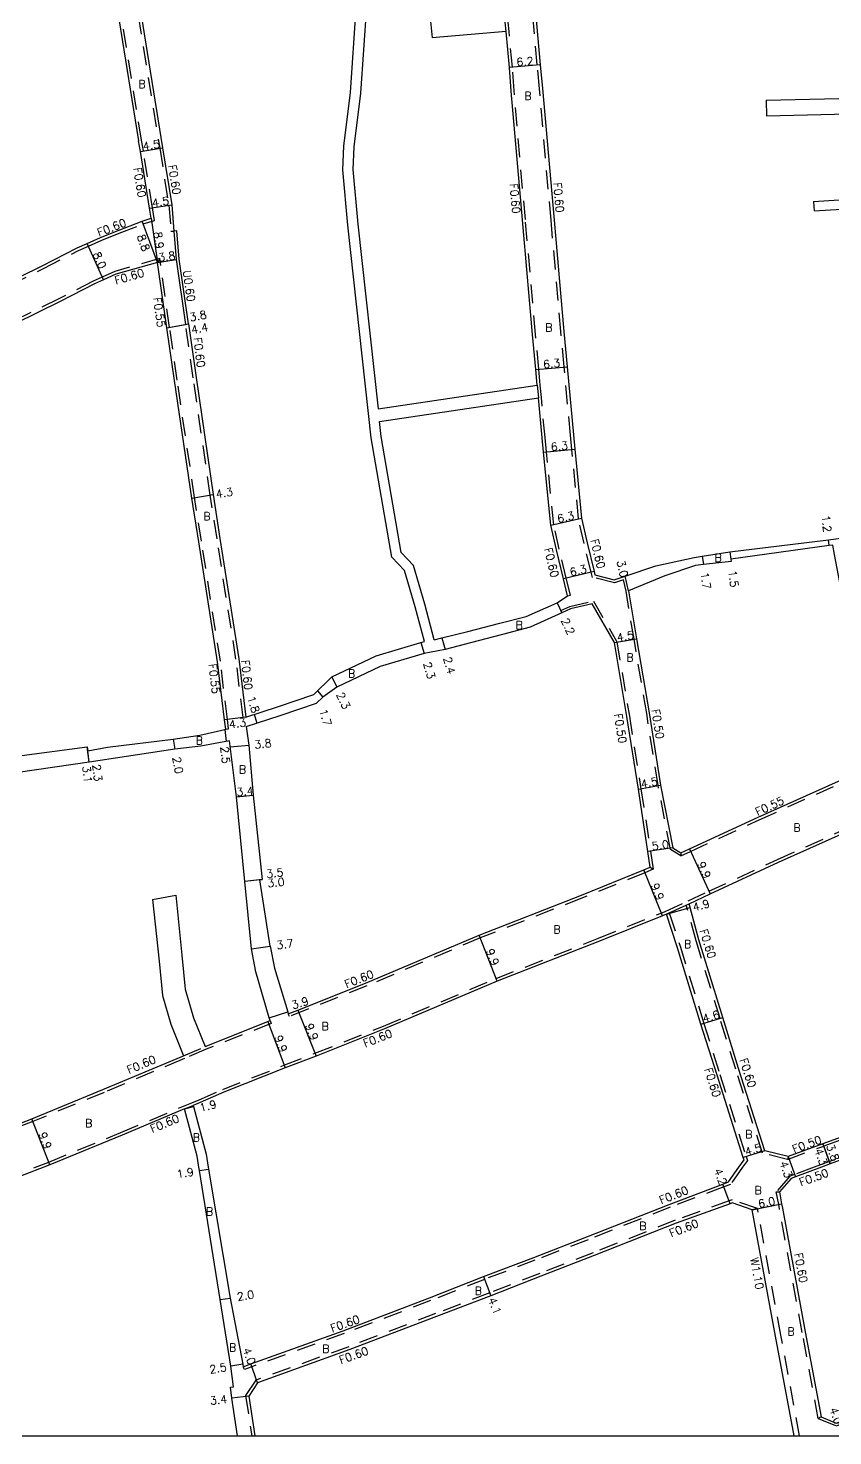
# Model space of a CAD drawing. Header units: metres. Extents: x -2400 to -1599, y -109200 to -108600.
# Drawn here: x -2118 to -1957.2, y -109200 to -108918.7 of the extents above; entities that cross this region are included whole.
import ezdxf

# ---------------------------------------------------------------- set-up
doc = ezdxf.new("R2010")
doc.units = ezdxf.units.M
doc.header["$LTSCALE"] = 2.5
doc.linetypes.add('22320', pattern=[2.5, 1.5, -1])
doc.linetypes.add('51070', pattern=[2.5, 1.5, -1])
for name, color, linetype in [('2101000', 7, 'Continuous'), ('2102000', 4, 'Continuous'), ('2102001', 191, 'Continuous'), ('2231000', 4, 'Continuous'), ('2232000', 120, '22320'), ('5107000', 4, '51070'), ('9201100', 215, 'Continuous'), ('9201500', 222, 'Continuous'), ('9202100', 82, 'Continuous'), ('9203500', 155, 'Continuous'), ('999', 7, 'Continuous')]:
    doc.layers.add(name, color=color, linetype=linetype)
doc.styles.add('Dm_Anotation', font='txt.shx', dxfattribs={"bigfont": 'pscdm.shx'})

msp = doc.modelspace()

# ---------------------------------------------------------------- linework, layer by layer
at = {"layer": '2101000'}
for points in [[(-2152.35, -108983.11), (-2154.66, -108978.47), (-2162.58, -108962.25), (-2170.86, -108945.63), (-2177.67, -108931.56), (-2178.52, -108929.79), (-2178.73, -108928.81), (-2180.49, -108919.61), (-2185, -108896.77), (-2185.27, -108895.41), (-2181.96, -108894.75), (-2144.16, -108887.31), (-2140.11, -108886.51), (-2109.64, -108880.31), (-2106.22, -108879.64), (-2103.59, -108893.59), (-2100.46, -108912.92), (-2099.84, -108916.76), (-2095.9, -108941.15)], [(-2017.4, -108906.42), (-2015.65, -108925.95), (-2015.22, -108930.74), (-2012.91, -108957), (-2010.94, -108979.26), (-2010.29, -108986.31), (-2009.03, -108999.94), (-2008.75, -109002.79), (-2007.43, -109016.59), (-2006.31, -109021.49), (-2004.92, -109027.22), (-2004.75, -109027.92), (-2000.87, -109028.88), (-1998.71, -109028.18), (-1992.58, -109026.1), (-1984.92, -109024.42), (-1983.29, -109024.16), (-1977.8, -109023.33), (-1958.1, -109020.89), (-1952.21, -109020.15)], [(-2095.5, -108915.39), (-2095.39, -108916.06), (-2091.11, -108942.56), (-2089.27, -108953.93), (-2088.85, -108959.2), (-2088.39, -108964.92), (-2086.53, -108977.85), (-2085.95, -108977.73), (-2084.4, -108988.47), (-2081.02, -109011.89), (-2079.65, -109020.62), (-2075.87, -109044.68), (-2074.46, -109056.33)], [(-2016.27, -108990.03), (-2016.56, -108986.89), (-2017.21, -108979.91), (-2019.24, -108956.96), (-2021.5, -108931.24), (-2021.82, -108926.5), (-2022.5, -108919.35)], [(-2152.35, -108983.11), (-2151.46, -108983.32), (-2150.41, -108983.57), (-2133.22, -108975.03), (-2115.16, -108966.13), (-2108.18, -108962.54), (-2106.19, -108961.66), (-2103.51, -108960.46), (-2099.99, -108959.09), (-2095.21, -108957.21), (-2093.43, -108956.65), (-2093.72, -108954.65), (-2095.55, -108943.28)], [(-2095.55, -108943.28), (-2095.9, -108941.15)], [(-2120.26, -109064.16), (-2106.17, -109062.27), (-2106.07, -109063.07), (-2102.13, -109062.39), (-2089, -109060.78), (-2083.71, -109059.98), (-2078.69, -109058.8), (-2078.46, -109058.76), (-2078.72, -109056.92), (-2080.12, -109045.28), (-2083.89, -109021.29), (-2085.27, -109012.56), (-2088.75, -108989.09), (-2090.27, -108978.55), (-2092.15, -108965.46), (-2100.44, -108967.85), (-2102.93, -108968.96), (-2104.72, -108969.76), (-2111.58, -108973.28), (-2129.61, -108982.17)], [(-2036.83, -109040.89), (-2035.31, -109040.5), (-2030.16, -109039.25), (-2023.73, -109037.6), (-2018.47, -109036.22), (-2012.27, -109033.49), (-2010.23, -109032.09), (-2011.05, -109028.7), (-2012.44, -109022.94), (-2013.57, -109017.99), (-2015.02, -109003.41), (-2015.31, -109000.51), (-2016.04, -108992.53)], [(-1949.98, -109066.4), (-1950.19, -109065.05), (-1952.04, -109050.94), (-1953.51, -109043.64), (-1954.73, -109036.63), (-1955.83, -109029.47), (-1956.85, -109023.85), (-1957.19, -109021.97), (-1957.97, -109022.06), (-1977.6, -109024.78), (-1977.55, -109025.26), (-1983.06, -109025.85), (-1984.62, -109026.03), (-1990.75, -109028.11), (-1998.04, -109031.1), (-1996.41, -109040.72), (-1993.91, -109055.52), (-1991.62, -109069.93), (-1989.19, -109082.5), (-1987.57, -109083.49), (-1985.86, -109082.7), (-1972.13, -109076.36), (-1950.28, -109066.54), (-1949.98, -109066.4)], [(-2069.65, -109102.16), (-2068.79, -109106.54), (-2066.12, -109115.28), (-2066, -109115.65), (-2064.11, -109114.9), (-2050.57, -109109.51), (-2027.87, -109099.93), (-2007.44, -109091.92), (-1994.97, -109086.89), (-1993.68, -109086.35), (-1994.14, -109083.2), (-1996.04, -109070.77), (-1998.35, -109056.23), (-2000.85, -109041.47), (-2005.26, -109033.74), (-2009.6, -109034.68), (-2011.36, -109035.49), (-2017.65, -109038.39), (-2023.18, -109039.84), (-2029.6, -109041.48), (-2034.68, -109042.82), (-2038.84, -109043.64), (-2047.63, -109046.24), (-2056.28, -109050.37), (-2059.1, -109052.39)], [(-2060.91, -109051.85), (-2057.28, -109048.3), (-2048.46, -109044.09), (-2039.5, -109041.41), (-2038.82, -109041.21)], [(-2074.46, -109056.33), (-2068.18, -109054.3), (-2060.91, -109051.85)], [(-2074.4, -109058.2), (-2067.62, -109056.01), (-2060.34, -109053.56), (-2059.1, -109052.39)], [(-2074.4, -109058.2), (-2073.87, -109061.94), (-2072.99, -109071.93), (-2071.21, -109088.81)], [(-2077.74, -109061.12), (-2083.5, -109062.15), (-2088.67, -109062.78), (-2105.81, -109065.35), (-2119.95, -109067.39), (-2125.96, -109068.58), (-2135.16, -109070.63), (-2135, -109071.41), (-2134.88, -109072), (-2139.25, -109073.14), (-2140.1, -109073.38), (-2151.22, -109076.37), (-2159.87, -109078.79), (-2161.44, -109079.36), (-2162.03, -109079.59), (-2170.67, -109084.09), (-2178.9, -109088.36)], [(-2074.66, -109089.19), (-2076.38, -109072.27), (-2077.74, -109061.12)], [(-1985.92, -109093.66), (-1981.71, -109091.69), (-1968.03, -109085.37), (-1946.18, -109075.55)], [(-2069.65, -109102.16), (-2071.67, -109088.9), (-2071.21, -109088.81)], [(-1990.44, -109095.73), (-1991.26, -109096.06), (-2003.8, -109101.12), (-2024.26, -109109.15), (-2046.76, -109118.65), (-2060.45, -109124.1), (-2066.65, -109126.48), (-2078.85, -109131.34), (-2083.59, -109133.36), (-2084.98, -109133.95), (-2084.92, -109134.2), (-2082.43, -109143.69), (-2082, -109146.3)], [(-1975.97, -109146.31), (-1974.94, -109144.85), (-1975.1, -109144.37), (-1980.33, -109127.94), (-1983.58, -109117.75), (-1988.3, -109102.28), (-1990.44, -109095.73)], [(-1946.07, -109137.36), (-1959.02, -109142.08), (-1959.19, -109141.61), (-1966.16, -109144.19), (-1970.81, -109143.01), (-1976.05, -109126.56), (-1979.18, -109116.4), (-1983.95, -109100.88), (-1985.73, -109094.38), (-1985.92, -109093.66)], [(-2082.63, -109122.19), (-2070.11, -109117.2), (-2069.63, -109117.01), (-2069.8, -109116.44), (-2072.48, -109107.29), (-2073.33, -109102.66)], [(-2141.43, -109146.3), (-2126.03, -109140.05), (-2117.26, -109136.61), (-2103.03, -109130.8), (-2087.44, -109124.24), (-2086.94, -109124.03)], [(-2083.88, -109146.3), (-2084.24, -109144.08), (-2086.71, -109134.67), (-2099.22, -109139.93), (-2113.65, -109145.83), (-2114.87, -109146.3)], [(-1937.45, -109146.31), (-1938.35, -109141.22), (-1941.1, -109139.59), (-1944.75, -109140.92), (-1957.71, -109145.65), (-1959.49, -109146.31)], [(-2114.87, -109146.3), (-2122.42, -109149.26), (-2138.61, -109155.84), (-2140.79, -109156.73)], [(-2077.58, -109190.26), (-2076.94, -109190.19), (-2077.5, -109186.09), (-2079.61, -109172.77), (-2083.77, -109146.99), (-2083.88, -109146.3)], [(-2082, -109146.3), (-2081.94, -109146.69), (-2077.63, -109172.45), (-2075.08, -109185.7), (-2074.99, -109186.18), (-2073.48, -109185.62), (-2055.06, -109179), (-2037.8, -109172.4), (-2027.01, -109168.17), (-2016.94, -109164.34), (-2006.34, -109160.24), (-1989.92, -109153.75), (-1979.17, -109149.68), (-1978.06, -109149.26), (-1975.97, -109146.31)], [(-1959.49, -109146.31), (-1964.68, -109148.23), (-1965.53, -109148.54), (-1967.89, -109151.26), (-1967.43, -109153.65), (-1967.28, -109154.5), (-1962.72, -109179.21), (-1959.57, -109196.19), (-1956.53, -109197.47), (-1952.43, -109195.96), (-1936.43, -109189.85), (-1934.93, -109189.27)], [(-1964.96, -109200), (-1968.66, -109180.11), (-1973.31, -109154.83), (-1977.29, -109153.46), (-1977.69, -109153.61), (-1988.48, -109157.48), (-2004.87, -109163.96), (-2015.56, -109168.09), (-2025.52, -109171.99), (-2036.36, -109176.13), (-2053.68, -109182.76), (-2072.13, -109189.39)], [(-2076.15, -109200), (-2077.28, -109192.47), (-2077.58, -109190.26)], [(-2072.13, -109189.39), (-2073.91, -109192.05), (-2072.71, -109200)]]:
    msp.add_lwpolyline(points, dxfattribs=at)
at = {"layer": '2101000', "flags": 128}
msp.add_lwpolyline([(-2073.33, -109102.66), (-2074.66, -109089.19)], dxfattribs=at)
at = {"layer": '2102000'}
for points in [[(-1970.54, -108933.02), (-1953.09, -108932.63), (-1953.99, -108905.41), (-1956.83, -108874.09)], [(-2043.87, -108876.5), (-2043.08, -108888.4), (-2042.45, -108899.95), (-2042.53, -108903.78), (-2042.67, -108910.34), (-2042.79, -108913.71), (-2050.38, -108914.3), (-2051.59, -108931.66), (-2052.89, -108942.37), (-2053.09, -108946.93), (-2052.1, -108957.84), (-2048.05, -108994.75), (-2016.27, -108990.03)], [(-2038.82, -109041.21), (-2040.65, -109034.33), (-2042.78, -109027.06), (-2045.29, -109024.35), (-2049.43, -109000.54), (-2054.08, -108958.06), (-2055.09, -108946.98), (-2054.88, -108942.21), (-2053.58, -108931.48), (-2052.46, -108914.72), (-2064.54, -108914.58), (-2073.97, -108914.33), (-2081.37, -108914.55), (-2095.5, -108915.39)], [(-2022.5, -108919.35), (-2037.25, -108920.6)], [(-1960.93, -108955.14), (-1951.05, -108954.58), (-1947.88, -108954.39), (-1947.93, -108952.04), (-1948.48, -108944.19), (-1949.12, -108935.74), (-1949.02, -108935.74), (-1910.32, -108934.02)], [(-1961.09, -108953.32), (-1951.84, -108952.73), (-1950.3, -108951.17), (-1950.78, -108944.36), (-1951.42, -108935.79), (-1970.47, -108936.21)], [(-2036.83, -109040.89), (-2038.72, -109033.8), (-2040.99, -109026.04), (-2043.42, -109023.42), (-2047.45, -109000.26), (-2047.78, -108997.24), (-2016.04, -108992.53)], [(-2093.12, -109092.79), (-2091.81, -109105.15), (-2091.17, -109112), (-2089.5, -109117.71), (-2086.94, -109124.03)], [(-2088.45, -109091.97), (-2087.26, -109103.9), (-2086.62, -109110.75), (-2084.95, -109116.46), (-2082.63, -109122.19)]]:
    msp.add_lwpolyline(points, dxfattribs=at)
at = {"layer": '2102001'}
for points in [[(-2037.67, -108916.62), (-2037.25, -108920.6)], [(-1970.54, -108933.02), (-1970.47, -108936.21)], [(-1961.09, -108953.32), (-1960.93, -108955.14)], [(-2093.12, -109092.79), (-2088.45, -109091.97)]]:
    msp.add_lwpolyline(points, dxfattribs=at)
at = {"layer": '2231000'}
for points in [[(-2085.95, -108977.73), (-2087.79, -108964.85), (-2088.25, -108959.16), (-2088.85, -108959.2)], [(-1946.24, -109136.89), (-1959.19, -109141.61)]]:
    msp.add_lwpolyline(points, dxfattribs=at)
at = {"layer": '2232000'}
for points in [[(-1999.05, -109028.92), (-2000.85, -109029.5), (-2005.25, -109028.42), (-2005.51, -109027.36), (-2006.9, -109021.63), (-2008.02, -109016.68), (-2009.34, -109002.85), (-2009.63, -109000), (-2010.89, -108986.37), (-2011.54, -108979.31), (-2013.51, -108957.06), (-2015.82, -108930.8), (-2016.25, -108926), (-2017.99, -108906.47), (-2020.34, -108876.12), (-2020.43, -108874.97), (-2020.21, -108874.95), (-2016.55, -108874.63), (-1961.6, -108872.38), (-1957.94, -108872.32), (-1957.65, -108872.57), (-1956.43, -108873.64), (-1956.83, -108874.09)], [(-2022.5, -108919.35), (-2022.88, -108915.37)], [(-2010.23, -109032.09), (-2009.64, -109031.95), (-2010.46, -109028.56), (-2011.86, -109022.81), (-2012.97, -109017.89), (-2014.42, -109003.36), (-2014.71, -109000.45), (-2015.44, -108992.47), (-2015.68, -108989.98), (-2015.97, -108986.84), (-2016.61, -108979.85), (-2018.64, -108956.91), (-2020.9, -108931.2), (-2021.23, -108926.45), (-2021.9, -108919.29), (-2022.28, -108915.31)], [(-2158.46, -108988.04), (-2157.92, -108988.37), (-2157.49, -108986.49), (-2152.27, -108983.74), (-2150.33, -108984.2), (-2132.95, -108975.57), (-2114.89, -108966.67), (-2107.92, -108963.09), (-2105.95, -108962.21), (-2103.28, -108961.02), (-2099.78, -108959.65), (-2095.01, -108957.78), (-2092.76, -108957.07), (-2093.12, -108954.55), (-2094.96, -108943.19), (-2095.31, -108941.05), (-2099.25, -108916.66)], [(-2095.99, -108916.15), (-2091.7, -108942.66), (-2089.87, -108954), (-2089.45, -108959.25)], [(-2089.45, -108959.25), (-2088.85, -108959.2)], [(-2091.7, -108964.71), (-2100.64, -108967.29), (-2103.18, -108968.42), (-2104.98, -108969.22), (-2111.85, -108972.75), (-2129.88, -108981.63), (-2146.55, -108990.01), (-2147.2, -108990.36), (-2147.67, -108992.49), (-2152.92, -108995), (-2155.09, -108994.63), (-2170.59, -109002.38), (-2183.38, -109008.85), (-2189.55, -109011.8), (-2189.5, -109011.89), (-2189.29, -109012.35)], [(-2078.46, -109058.76), (-2077.92, -109058.68), (-2078.17, -109056.85), (-2079.58, -109045.2), (-2083.35, -109021.21), (-2084.72, -109012.47), (-2088.21, -108989.01), (-2089.72, -108978.47), (-2091.7, -108964.71)], [(-2075.05, -109056.41), (-2076.46, -109044.76), (-2080.24, -109020.72), (-2081.61, -109011.98), (-2084.99, -108988.55), (-2086.53, -108977.85)], [(-2016.27, -108990.03), (-2016.04, -108992.53)], [(-1998.04, -109031.1), (-1998.71, -109028.18)], [(-1987.55, -109084.09), (-1989.64, -109082.82), (-1992.11, -109070.01), (-1994.4, -109055.6), (-1996.91, -109040.8), (-1998.53, -109031.2), (-1999.05, -109028.92)], [(-2011.36, -109035.49), (-2011.56, -109035.04), (-2009.76, -109034.21), (-2005, -109033.17), (-2000.37, -109041.3), (-1997.86, -109056.15), (-1995.54, -109070.69), (-1993.64, -109083.13), (-1993.11, -109086.77)], [(-2074.46, -109056.33), (-2075.05, -109056.41)], [(-1987.55, -109084.09), (-1985.63, -109083.2), (-1971.9, -109076.86), (-1950.05, -109067.04), (-1949.76, -109066.91)], [(-2116.51, -109146.3), (-2113.88, -109145.27), (-2099.45, -109139.38), (-2086.94, -109134.12), (-2085.26, -109133.41), (-2083.83, -109132.81), (-2079.08, -109130.79), (-2066.87, -109125.92), (-2060.67, -109123.54), (-2046.99, -109118.09), (-2024.48, -109108.59), (-2004.02, -109100.56), (-1991.49, -109095.51), (-1990.68, -109095.18), (-1986.11, -109093.08), (-1981.96, -109091.15), (-1968.28, -109084.83), (-1946.43, -109075)], [(-1987.57, -109083.49), (-1987.55, -109084.09)], [(-1993.68, -109086.35), (-1993.11, -109086.77), (-1994.75, -109087.44), (-2007.22, -109092.48), (-2027.65, -109100.48), (-2050.34, -109110.06), (-2065.77, -109116.2), (-2066, -109115.65)], [(-1990.44, -109095.73), (-1989.89, -109095.48), (-1986.48, -109093.91), (-1985.92, -109093.66)], [(-1989.89, -109095.48), (-1987.72, -109102.1), (-1983, -109117.57), (-1979.76, -109127.76), (-1974.53, -109144.19), (-1974.28, -109144.96), (-1975.24, -109146.31)], [(-1966.16, -109144.19), (-1966.29, -109144.77), (-1971.28, -109143.51), (-1976.62, -109126.74), (-1979.75, -109116.57), (-1984.53, -109101.05), (-1986.31, -109094.54), (-1986.48, -109093.91)], [(-2069.63, -109117.01), (-2069.41, -109117.57), (-2082.39, -109122.74), (-2086.71, -109124.58), (-2087.2, -109124.79), (-2102.8, -109131.35), (-2117.04, -109137.17), (-2125.81, -109140.6), (-2139.83, -109146.3)], [(-2086.94, -109124.03), (-2082.63, -109122.19)], [(-2086.71, -109134.67), (-2085.54, -109134.18), (-2084.98, -109133.95)], [(-1936.94, -109146.31), (-1937.89, -109140.9), (-1941.05, -109139.04), (-1944.92, -109140.45), (-1957.88, -109145.18), (-1960.93, -109146.31)], [(-1966.29, -109144.77), (-1959.02, -109142.08), (-1959.19, -109141.61)], [(-2141.02, -109156.18), (-2122.65, -109148.71), (-2116.51, -109146.3)], [(-1975.24, -109146.31), (-1977.68, -109149.76), (-1978.96, -109150.24), (-1989.7, -109154.31), (-2006.12, -109160.8), (-2016.72, -109164.9), (-2026.8, -109168.73), (-2037.58, -109172.96), (-2054.85, -109179.56), (-2073.28, -109186.19), (-2074.78, -109186.74), (-2074.99, -109186.18)], [(-1960.93, -109146.31), (-1964.85, -109147.76), (-1965.82, -109148.11), (-1968.51, -109151.21)], [(-1959.57, -109196.19), (-1960.12, -109196.5), (-1963.31, -109179.32), (-1967.87, -109154.61), (-1968.02, -109153.76), (-1968.51, -109151.21), (-1967.89, -109151.26)], [(-1972.25, -109154.56), (-1977.3, -109152.83), (-1977.89, -109153.05), (-1988.69, -109156.92), (-2005.09, -109163.4), (-2015.77, -109167.53), (-2025.73, -109171.43), (-2036.58, -109175.57), (-2053.89, -109182.19), (-2072.52, -109188.89), (-2074.53, -109191.91), (-2073.32, -109200)], [(-1960.12, -109196.5), (-1956.54, -109198.01), (-1952.26, -109196.42), (-1936.25, -109190.31), (-1934.59, -109189.68), (-1932.17, -109185.72), (-1933.07, -109178.23)]]:
    msp.add_lwpolyline(points, dxfattribs=at)
at = {"layer": '2232000', "flags": 128}
msp.add_lwpolyline([(-2091.7, -108964.71), (-2092.15, -108965.46)], dxfattribs=at)
at = {"layer": '5107000'}
msp.add_lwpolyline([(-1963.85, -109200), (-1967.58, -109179.91), (-1972.25, -109154.56), (-1973.31, -109154.83)], dxfattribs=at)
at = {"layer": '9201100'}
for points in [[(-2015.65, -108925.95), (-2021.82, -108926.5)], [(-2095.55, -108943.28), (-2091.11, -108942.56)], [(-2093.72, -108954.65), (-2089.27, -108953.93)], [(-2092.15, -108965.46), (-2095.21, -108957.21)], [(-2093.43, -108956.65), (-2092.15, -108965.46)], [(-2102.93, -108968.96), (-2106.19, -108961.66)], [(-2092.15, -108965.46), (-2088.39, -108964.92)], [(-2090.27, -108978.55), (-2085.95, -108977.73)], [(-2090.27, -108978.55), (-2086.53, -108977.85)], [(-2016.56, -108986.89), (-2010.29, -108986.31)], [(-2015.02, -109003.41), (-2008.75, -109002.79)], [(-2085.27, -109012.56), (-2081.02, -109011.89)], [(-2013.57, -109017.99), (-2007.43, -109016.59)], [(-1957.97, -109022.06), (-1958.1, -109020.89)], [(-1983.29, -109024.16), (-1983.06, -109025.85)], [(-1977.8, -109023.33), (-1977.6, -109024.78)], [(-2004.92, -109027.22), (-2011.05, -109028.7)], [(-1998.04, -109031.1), (-1998.71, -109028.18)], [(-2012.27, -109033.49), (-2011.36, -109035.49)], [(-2039.5, -109041.41), (-2038.84, -109043.64)], [(-2035.31, -109040.5), (-2034.68, -109042.82)], [(-2000.85, -109041.47), (-1996.41, -109040.72)], [(-2057.28, -109048.3), (-2056.28, -109050.37)], [(-2060.15, -109051.11), (-2059.1, -109052.39)], [(-2074.46, -109056.33), (-2078.72, -109056.92)], [(-2078.69, -109058.8), (-2078.44, -109061.25)], [(-2089, -109060.78), (-2088.67, -109062.78)], [(-2077.6, -109062.32), (-2073.87, -109061.94)], [(-2105.81, -109065.35), (-2106.17, -109062.27)], [(-2105.81, -109065.35), (-2106.07, -109063.07)], [(-1996.04, -109070.77), (-1991.62, -109069.93)], [(-2076.38, -109072.27), (-2072.99, -109071.93)], [(-1989.19, -109082.5), (-1994.14, -109083.2)], [(-1985.86, -109082.7), (-1981.71, -109091.69)], [(-1991.26, -109096.06), (-1994.97, -109086.89)], [(-2071.21, -109088.81), (-2074.66, -109089.19)], [(-1990.44, -109095.73), (-1985.73, -109094.38)], [(-2024.26, -109109.15), (-2027.87, -109099.93)], [(-2073.33, -109102.66), (-2069.65, -109102.16)], [(-2069.8, -109116.44), (-2066.12, -109115.28)], [(-2064.11, -109114.9), (-2060.45, -109124.1)], [(-2070.11, -109117.2), (-2066.65, -109126.48)], [(-1983.58, -109117.75), (-1979.18, -109116.4)], [(-2086.71, -109134.67), (-2084.92, -109134.2)], [(-2113.65, -109145.83), (-2117.26, -109136.61)], [(-1970.81, -109143.01), (-1975.1, -109144.37)], [(-1959.19, -109141.61), (-1957.71, -109145.65)], [(-1957.71, -109145.65), (-1959.02, -109142.08)], [(-1966.16, -109144.19), (-1964.68, -109148.23)], [(-2083.77, -109146.99), (-2081.94, -109146.69)], [(-1977.69, -109153.61), (-1979.17, -109149.68)], [(-1973.31, -109154.83), (-1967.43, -109153.65)], [(-2027.01, -109168.17), (-2025.52, -109171.99)], [(-2079.61, -109172.77), (-2077.63, -109172.45)], [(-2075.08, -109185.7), (-2077.5, -109186.09)], [(-2072.13, -109189.39), (-2073.48, -109185.62)], [(-2073.91, -109192.05), (-2077.28, -109192.47)]]:
    msp.add_lwpolyline(points, dxfattribs=at)
at = {"layer": '9201100', "flags": 128}
for points in [[(-2072.85, -109055.81), (-2072.29, -109057.52)], [(-2071.67, -109088.9), (-2074.66, -109089.19)]]:
    msp.add_lwpolyline(points, dxfattribs=at)
at = {"layer": '999'}
msp.add_lwpolyline([(-2400, -109200), (-1600, -109200), (-1600, -108600), (-2400, -108600)], close=True, dxfattribs=at)

# ---------------------------------------------------------------- texts
at = {"layer": '9201500', "style": 'Dm_Anotation'}
for s, rotation, p in [('6.2', 5.1164, (-2020.34, -108926.27)), ('4.5', 9.1776, (-2094.93, -108943.08)), ('4.5', 9.1751, (-2093.09, -108954.44)), ('8.8', 290.3748, (-2096.28, -108960.22)), ('8.9', 278.2561, (-2092.92, -108959.46)), ('8.0', 294.0159, (-2105.12, -108963.81)), ('3.8', 8.1706, (-2091.87, -108965.32)), ('3.8', 10.677, (-2085.58, -108977.26)), ('4.4', 10.677, (-2085.25, -108979.76)), ('6.3', 5.2796, (-2015.03, -108986.65)), ('6.3', 5.6726, (-2013.48, -109003.16)), ('4.3', 8.9364, (-2080.35, -109012.59)), ('6.3', 12.8331, (-2012.08, -109017.54)), ('1.2', 276.4305, (-1959.44, -109016.09)), ('3.0', 282.8921, (-2000.4, -109025.21)), ('6.3', 13.617, (-2009.56, -109028.24)), ('1.7', 277.8623, (-1983.64, -109027.49)), ('1.5', 277.803, (-1978.09, -109027.11)), ('2.2', 294.6905, (-2011.54, -109037.01)), ('4.5', 9.6088, (-2000.23, -109041.27)), ('2.4', 285.2128, (-2035.03, -109044.57)), ('2.3', 286.6601, (-2039.08, -109045.61)), ('1.8', 286.9988, (-2074.22, -109052.41)), ('2.3', 295.5436, (-2056.47, -109051.85)), ('1.7', 286.392, (-2059.83, -109054.99)), ('4.3', 7.9076, (-2077.73, -109058.64)), ('3.8', 5.8874, (-2072.7, -109062.65)), ('2.0', 279.4536, (-2089.14, -109064.4)), ('2.5', 275.905, (-2079.56, -109062.3)), ('3.1', 276.6726, (-2107.15, -109066.19)), ('2.3', 276.6726, (-2105.15, -109065.86)), ('3.4', 5.8874, (-2076.29, -109072.17)), ('4.5', 10.7778, (-1995.42, -109070.55)), ('5.0', 8.026, (-1993.26, -109082.98)), ('3.5', 6.3516, (-2070.32, -109088.51)), ('9.9', 294.7946, (-1984.37, -109085.7)), ('3.0', 5.6093, (-2070.1, -109090.36)), ('9.9', 292.0195, (-1993.63, -109089.96)), ('4.9', 16.0415, (-1984.96, -109095.2)), ('3.7', 7.7569, (-2068.26, -109102.76)), ('9.9', 291.4102, (-2026.56, -109103.01)), ('3.9', 17.5253, (-2065.05, -109114.76)), ('4.6', 17.1004, (-1982.94, -109117.45)), ('9.9', 291.7179, (-2062.68, -109117.95)), ('9.9', 290.4417, (-2068.84, -109120.3)), ('1.9', 14.7066, (-2083.51, -109135.26)), ('9.9', 291.3856, (-2115.95, -109139.69)), ('4.5', 17.6761, (-1974.51, -109144.08)), ('4.3', 290.1098, (-1960.88, -109142.89)), ('3.8', 290.1098, (-1958.56, -109142.05)), ('1.9', 9.1635, (-2088.17, -109148.51)), ('4.3', 290.1121, (-1967.88, -109145.41)), ('4.2', 290.7279, (-1980.99, -109146.87)), ('6.0', 11.3, (-1971.96, -109154.46)), ('2.0', 9.1631, (-2076.12, -109173.02)), ('4.1', 291.3827, (-2026.1, -109172.7)), ('4.0', 289.8019, (-2075.13, -109182.72)), ('2.5', 9.1624, (-2081.61, -109187.56)), ('3.4', 7.0707, (-2081.55, -109193.8)), ('4.0', 290.0011, (-1957.89, -109194.66))]:
    msp.add_text(s, height=1.6, rotation=rotation, dxfattribs=at).set_placement(p)
at = {"layer": '9202100', "style": 'Dm_Anotation'}
for p in [(-2095.97, -108930.64), (-2018.84, -108932.99), (-2014.67, -108979.28), (-2082.95, -109017.01), (-1980.84, -109025.29), (-2020.6, -109038.76), (-1998.47, -109045.24), (-2054.06, -109048.44), (-2084.5, -109061.81), (-2075.88, -109067.62), (-1965.07, -109079.23), (-2013.02, -109099.58), (-1986.94, -109102.52), (-2059.36, -109118.95), (-2106.59, -109138.32), (-2085.09, -109141.15), (-1974.7, -109140.52), (-1972.85, -109151.72), (-2082.47, -109155.97), (-1995.88, -109158.85), (-2028.77, -109171.8), (-1966.28, -109179.94), (-2077.84, -109183.14), (-2059.22, -109183.38)]:
    msp.add_text('B', height=1.6, dxfattribs=at).set_placement(p)
at = {"layer": '9203500', "style": 'Dm_Anotation'}
for s, rotation, p in [('F0.60', 279.1786, (-2096.96, -108946.64)), ('F0.60', 279.1786, (-2090, -108946.08)), ('F0.60', 275.027, (-2021.75, -108949.77)), ('F0.60', 275.0272, (-2013.04, -108949.57)), ('F0.60', 21.3086, (-2103.82, -108960.33)), ('F0.60', 16.1025, (-2100.44, -108969.89)), ('U0.60', 278.1521, (-2087.07, -108967.17)), ('F0.55', 278.168, (-2093, -108972.56)), ('F0.60', 277.1436, (-2084.94, -108980.57)), ('F0.60', 283.6145, (-2014.9, -109022.7)), ('F0.60', 283.619, (-2005.65, -109020.96)), ('F0.60', 276.6901, (-2075.43, -109045.01)), ('F0.55', 276.8962, (-2081.93, -109045.78)), ('F0.50', 279.0452, (-2000.91, -109055.73)), ('F0.50', 279.0359, (-1993.43, -109054.86)), ('F0.55', 24.7901, (-1972.24, -109076.14)), ('F0.60', 287.1004, (-1983.83, -109098.99)), ('F0.60', 21.7122, (-2054.36, -109110.56)), ('F0.60', 21.7154, (-2050.66, -109122.4)), ('F0.60', 22.8059, (-2097.84, -109127.68)), ('F0.60', 287.6406, (-1982.9, -109126.73)), ('F0.60', 287.6792, (-1975.86, -109124.82)), ('F0.60', 22.8058, (-2093.18, -109139.48)), ('F0.50', 20.2969, (-1964.94, -109143.54)), ('F0.50', 20.2969, (-1963.56, -109150.15)), ('F0.60', 21.5797, (-1991.51, -109153.73)), ('F0.60', 21.5804, (-1989.48, -109160.35)), ('W1.10', 280.4404, (-1973.73, -109164.53)), ('F0.60', 280.4411, (-1964.91, -109163.6)), ('F0.60', 19.7713, (-2057.25, -109179.37)), ('F0.60', 19.7704, (-2055.51, -109185.68))]:
    msp.add_text(s, height=1.6, rotation=rotation, dxfattribs=at).set_placement(p)

doc.saveas('drawing.dxf')
